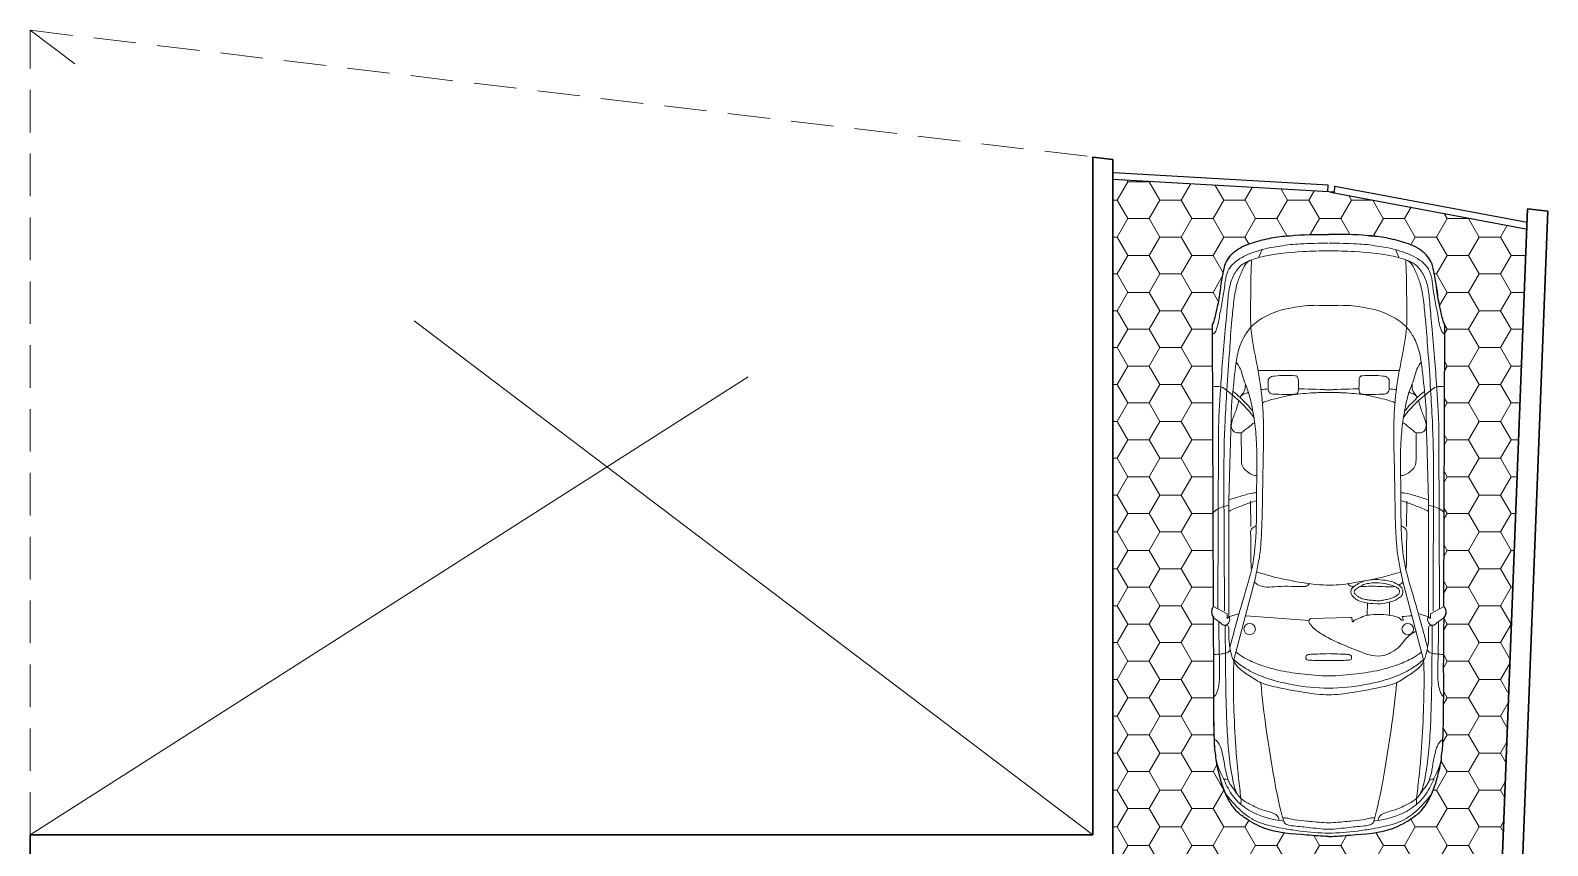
# Model space of a CAD drawing. Header units: millimetres. Extents: x 230.7 to 280.7, y 97.4 to 148.3.
# Drawn here: x 235.09 to 246.4, y 140.18 to 146.26 of the extents above; entities that cross this region are included whole.
import ezdxf

# ---------------------------------------------------------------- set-up
doc = ezdxf.new("R2010")
doc.units = ezdxf.units.MM
doc.header["$MEASUREMENT"] = 0
doc.linetypes.add('DASHED2', pattern=[9.525, 6.35, -3.175])
for name, color, linetype, lineweight in [('ACABADOS', 46, 'Continuous', 9), ('FOLLAJE Y MUEBLES', 3, 'Continuous', 9), ('MURESTES', 5, 'Continuous', 30), ('PROYECCIONES', 9, 'DASHED2', 15)]:
    doc.layers.add(name, color=color, linetype=linetype, lineweight=lineweight)

# ---------------------------------------------------------------- blocks, each defined once
blk = doc.blocks.new('A$C1599248D')
for p, q in [((1.66, 1.625), (1.714, 1.726)), ((1.714, 1.726), (3.817, 1.733)), ((1.625, 1.625), (1.66, 1.625)), ((1.638, 1.612), (1.625, 1.625)), ((1.66, 1.541), (1.638, 1.612)), ((1.638, 1.612), (2.503, 1.612)), ((1.682, 1.645), (2.695, 1.648)), ((1.7, 1.693), (2.985, 1.689)), ((2.503, 1.612), (2.862, 1.601)), ((1.317, 1.573), (1.91, 1.418)), ((1.644, 1.482), (1.61, 1.013)), ((3.007, 1.52), (2.808, 1.518)), ((2.312, 1.447), (2.501, 1.45)), ((3.475, 1.394), (3.475, 0.836)), ((4.315, 1.391), (4.377, 1.364)), ((1.626, 1), (1.633, 0.713)), ((3.475, 0.339), (3.475, 0.897)), ((1.74, 0.578), (1.649, 0.58)), ((1.746, 0.414), (1.649, 0.414)), ((4.315, 0.342), (4.377, 0.369)), ((1.317, 0.16), (1.91, 0.315)), ((2.312, 0.286), (2.501, 0.283)), ((1.638, 0.121), (1.625, 0.108)), ((1.66, 0.192), (1.638, 0.121)), ((1.638, 0.121), (2.503, 0.121)), ((2.503, 0.121), (2.862, 0.132)), ((3.007, 0.213), (2.808, 0.215)), ((1.625, 0.108), (1.66, 0.108)), ((1.66, 0.108), (1.714, 0.007)), ((1.682, 0.088), (2.695, 0.085)), ((1.7, 0.04), (2.985, 0.044)), ((1.714, 0.007), (3.817, 0))]:
    blk.add_line(p, q)
for centre in [(1.546, 1.456), (1.546, 0.277)]:
    blk.add_ellipse(centre, major_axis=(0, 0.0429), ratio=0.983266, start_param=4.712389, end_param=10.995574)
for points, knots in [([(0, 0.867), (0, 0.921), (0.016, 1.082), (0.026, 1.303), (0.121, 1.47), (0.189, 1.562), (0.273, 1.616), (0.37, 1.659), (0.483, 1.688), (0.561, 1.708), (0.605, 1.709)], [0, 0, 0, 0, 0.16039, 0.479033, 0.632967, 0.722015, 0.817474, 0.927562, 1.03733, 1.167094, 1.167094, 1.167094, 1.167094]), ([(0.605, 1.709), (0.546, 1.708), (0.449, 1.658), (0.321, 1.604), (0.225, 1.514), (0.147, 1.384), (0.122, 1.268), (0.114, 1.202)], [0, 0, 0, 0, 0.1772572, 0.3124951, 0.4151678, 0.5597243, 0.7575412, 0.7575412, 0.7575412, 0.7575412]), ([(0.723, 1.72), (0.721, 1.708), (0.694, 1.683), (0.643, 1.665), (0.574, 1.649), (0.508, 1.64), (0.455, 1.628), (0.429, 1.62), (0.417, 1.617)], [0, 0, 0, 0, 0.034703, 0.0959761, 0.1659336, 0.2471559, 0.2929944, 0.3295918, 0.3295918, 0.3295918, 0.3295918]), ([(0.605, 1.709), (0.642, 1.716), (0.789, 1.722), (1.039, 1.725), (1.344, 1.723), (1.542, 1.726), (1.634, 1.727)], [0, 0, 0, 0, 0.114897, 0.437061, 0.754269, 1.029686, 1.029686, 1.029686, 1.029686]), ([(1.044, 1.722), (1.049, 1.711), (1.081, 1.697), (1.139, 1.681), (1.238, 1.679), (1.395, 1.684), (1.522, 1.686), (1.601, 1.686)], [0, 0, 0, 0, 0.0364992, 0.0923739, 0.1867837, 0.3273982, 0.5667068, 0.5667068, 0.5667068, 0.5667068]), ([(1.357, 1.725), (1.357, 1.706), (1.36, 1.672), (1.364, 1.624), (1.383, 1.607), (1.391, 1.6)], [0, 0, 0, 0, 1.462159, 2.651105, 3.386321, 3.386321, 3.386321, 3.386321]), ([(1.714, 1.726), (1.708, 1.731), (1.683, 1.746), (1.629, 1.734), (1.606, 1.685), (1.562, 1.645), (1.594, 1.603), (1.628, 1.601), (1.638, 1.612)], [0, 0, 0, 0, 0.024864, 0.0846267, 0.1362471, 0.1900683, 0.2245199, 0.2681841, 0.2681841, 0.2681841, 0.2681841]), ([(2.415, 1.728), (2.425, 1.716), (2.447, 1.692), (2.461, 1.651), (2.468, 1.622), (2.468, 1.609)], [1.808086, 1.808086, 1.808086, 1.808086, 2.918874, 4.131288, 5.10151, 5.10151, 5.10151, 5.10151]), ([(3.357, 1.733), (3.355, 1.712), (3.361, 1.671), (3.324, 1.625), (3.255, 1.537), (3.187, 1.469), (3.125, 1.425)], [0, 0, 0, 0, 0.0597371, 0.1139981, 0.1672498, 0.3938869, 0.3938869, 0.3938869, 0.3938869]), ([(3.745, 1.73), (3.749, 1.723), (3.764, 1.71), (3.811, 1.692), (3.895, 1.68), (4.003, 1.656), (4.108, 1.642), (4.196, 1.631), (4.259, 1.596), (4.302, 1.543), (4.34, 1.477), (4.365, 1.401), (4.39, 1.317), (4.398, 1.26), (4.402, 1.228)], [0, 0, 0, 0, 0.0219205, 0.0572122, 0.1522539, 0.2718866, 0.3894011, 0.4710097, 0.5346344, 0.5986698, 0.6733118, 0.758696, 0.8351341, 0.9293726, 0.9293726, 0.9293726, 0.9293726]), ([(3.817, 1.733), (3.833, 1.723), (3.883, 1.711), (3.973, 1.688), (4.085, 1.674), (4.194, 1.656), (4.281, 1.637), (4.344, 1.591), (4.39, 1.533), (4.427, 1.442), (4.458, 1.33), (4.476, 1.227), (4.478, 1.168), (4.479, 1.155)], [0, 0, 0, 0, 0.056668, 0.14946, 0.28161, 0.392935, 0.481686, 0.542967, 0.622845, 0.69797, 0.833643, 0.965665, 1.00577, 1.00577, 1.00577, 1.00577]), ([(0.311, 1.63), (0.282, 1.607), (0.23, 1.563), (0.149, 1.479), (0.085, 1.354), (0.06, 1.212), (0.033, 1.047), (0.025, 0.938), (0.025, 0.867)], [0, 0, 0, 0, 0.1095129, 0.2035347, 0.3452507, 0.5161382, 0.6275464, 0.8383798, 0.8383798, 0.8383798, 0.8383798]), ([(0.427, 1.65), (0.429, 1.64), (0.427, 1.618), (0.4, 1.61), (0.368, 1.587), (0.328, 1.558), (0.272, 1.517), (0.237, 1.445), (0.196, 1.37), (0.184, 1.308), (0.17, 1.273), (0.157, 1.247), (0.133, 1.238), (0.119, 1.236)], [0, 0, 0, 0, 0.0304541, 0.0502818, 0.0786089, 0.1479133, 0.1986294, 0.2831705, 0.3780326, 0.4523267, 0.4667809, 0.4902599, 0.5347198, 0.5347198, 0.5347198, 0.5347198]), ([(0.324, 1.551), (0.345, 1.565), (0.4, 1.578), (0.516, 1.6), (0.68, 1.619), (0.885, 1.629), (1.117, 1.635), (1.346, 1.637), (1.505, 1.638), (1.574, 1.639)], [0, 0, 0, 0, 0.076148, 0.165903, 0.355672, 0.569871, 0.782325, 1.050047, 1.257936, 1.257936, 1.257936, 1.257936]), ([(1.555, 1.611), (1.528, 1.611), (1.473, 1.614), (1.393, 1.602), (1.318, 1.584), (1.249, 1.539), (1.201, 1.46), (1.143, 1.379), (1.105, 1.234), (1.076, 1.065), (1.056, 0.926), (1.056, 0.867)], [0, 0, 0, 0, 0.082256, 0.165174, 0.241383, 0.30939, 0.405348, 0.511507, 0.603349, 0.843635, 1.017671, 1.017671, 1.017671, 1.017671]), ([(3.536, 1.556), (3.52, 1.544), (3.484, 1.519), (3.408, 1.504), (3.323, 1.466), (3.208, 1.438), (3.073, 1.415), (2.867, 1.398), (2.626, 1.406), (2.397, 1.404), (2.201, 1.41), (2.001, 1.431), (1.732, 1.519), (1.528, 1.572), (1.408, 1.604)], [0, 0, 0, 0, 0.05975, 0.126928, 0.230034, 0.336675, 0.482225, 0.641324, 0.954906, 1.203173, 1.330375, 1.542773, 1.802261, 2.175545, 2.175545, 2.175545, 2.175545]), ([(1.574, 1.639), (1.573, 1.631), (1.574, 1.615), (1.56, 1.612), (1.555, 1.611)], [0, 0, 0, 0, 0.02274132, 0.03717479, 0.03717479, 0.03717479, 0.03717479]), ([(2.424, 1.612), (2.442, 1.583), (2.464, 1.512), (2.495, 1.444), (2.502, 1.404)], [0, 0, 0, 0, 0.1000351, 0.2184418, 0.2184418, 0.2184418, 0.2184418]), ([(2.508, 1.612), (2.521, 1.581), (2.537, 1.52), (2.56, 1.452), (2.563, 1.414), (2.564, 1.405)], [0, 0, 0, 0, 2.528586, 4.711885, 5.408215, 5.408215, 5.408215, 5.408215]), ([(2.695, 1.648), (2.83, 1.648), (3.041, 1.645), (3.351, 1.624), (3.527, 1.616), (3.627, 1.605)], [0, 0, 0, 0, 0.4042759, 0.6333827, 0.9326252, 0.9326252, 0.9326252, 0.9326252]), ([(2.862, 1.601), (2.921, 1.6), (3.047, 1.594), (3.191, 1.595), (3.357, 1.577), (3.498, 1.564), (3.623, 1.543), (3.664, 1.526)], [0, 0, 0, 0, 0.1783018, 0.3787173, 0.431954, 0.6762374, 0.8077184, 0.8077184, 0.8077184, 0.8077184]), ([(2.985, 1.689), (3.051, 1.689), (3.172, 1.684), (3.367, 1.671), (3.575, 1.657), (3.788, 1.637), (3.968, 1.621), (4.104, 1.61), (4.204, 1.571), (4.272, 1.513), (4.301, 1.445), (4.342, 1.298), (4.362, 1.104), (4.367, 0.93), (4.367, 0.867)], [0, 0, 0, 0, 0.198873, 0.363323, 0.587433, 0.823543, 1.004622, 1.129816, 1.230113, 1.320655, 1.388577, 1.443334, 1.771447, 1.958652, 1.958652, 1.958652, 1.958652]), ([(3.248, 1.538), (3.227, 1.544), (3.176, 1.555), (3.114, 1.586), (3.053, 1.598), (3.01, 1.572), (3.01, 1.538), (3.01, 1.509), (3.034, 1.493), (3.053, 1.458), (3.079, 1.437), (3.084, 1.418)], [0, 0, 0, 0, 0.0655106, 0.1550445, 0.2094604, 0.2438604, 0.287164, 0.3001388, 0.3275984, 0.3616951, 0.4200969, 0.4200969, 0.4200969, 0.4200969]), ([(3.627, 1.605), (3.702, 1.602), (3.826, 1.59), (3.991, 1.576), (4.112, 1.556), (4.212, 1.516), (4.29, 1.481), (4.301, 1.441)], [0, 0, 0, 0, 0.2277977, 0.3719478, 0.4996814, 0.5863441, 0.709615, 0.709615, 0.709615, 0.709615]), ([(1.317, 1.573), (1.228, 1.579), (1.036, 1.578), (0.741, 1.566), (0.486, 1.546), (0.333, 1.527), (0.283, 1.522)], [0, 0, 0, 0, 0.269375, 0.574535, 0.885339, 1.036319, 1.036319, 1.036319, 1.036319]), ([(1.317, 1.573), (1.297, 1.549), (1.248, 1.487), (1.178, 1.344), (1.124, 1.13), (1.106, 0.958), (1.106, 0.867)], [0, 0, 0, 0, 0.0947759, 0.2311242, 0.4700259, 0.7400315, 0.7400315, 0.7400315, 0.7400315]), ([(1.373, 1.556), (1.357, 1.538), (1.322, 1.483), (1.277, 1.379), (1.233, 1.237), (1.211, 1.063), (1.197, 0.936), (1.197, 0.867)], [0, 0, 0, 0, 0.0708922, 0.1925846, 0.3348457, 0.5072814, 0.7109928, 0.7109928, 0.7109928, 0.7109928]), ([(2.808, 1.518), (2.792, 1.518), (2.752, 1.513), (2.711, 1.466), (2.69, 1.424), (2.691, 1.403)], [0, 0, 0, 0, 0.0486628, 0.1144515, 0.1777721, 0.1777721, 0.1777721, 0.1777721]), ([(3.319, 1.58), (3.303, 1.561), (3.257, 1.51), (3.207, 1.46), (3.171, 1.433)], [0, 0, 0, 0, 1.868162, 5.271297, 5.271297, 5.271297, 5.271297]), ([(3.372, 1.488), (3.354, 1.49), (3.316, 1.488), (3.292, 1.519), (3.275, 1.526)], [0, 0, 0, 0, 0.0535488, 0.1060573, 0.1060573, 0.1060573, 0.1060573]), ([(3.275, 1.526), (3.288, 1.521), (3.3, 1.498), (3.308, 1.476), (3.312, 1.466)], [0, 0, 0, 0, 0.983949, 1.771691, 1.771691, 1.771691, 1.771691]), ([(3.664, 1.526), (3.687, 1.519), (3.735, 1.495), (3.817, 1.438), (3.884, 1.336), (3.925, 1.233), (3.937, 1.17), (3.94, 1.151)], [0, 0, 0, 0, 0.0720749, 0.1581284, 0.2958089, 0.4262456, 0.4842292, 0.4842292, 0.4842292, 0.4842292]), ([(0.114, 1.202), (0.215, 1.232), (0.443, 1.278), (0.788, 1.332), (1.03, 1.364), (1.146, 1.372)], [0, 0, 0, 0, 0.317374, 0.69576, 1.04714, 1.04714, 1.04714, 1.04714]), ([(1.898, 1.419), (1.889, 1.414), (1.871, 1.39), (1.856, 1.338), (1.868, 1.227), (1.864, 1.125), (1.863, 1.032), (1.877, 1.015), (1.885, 1.009)], [0, 0, 0, 0, 0.842998, 2.122875, 3.997599, 9.174838, 10.012722, 10.751336, 10.751336, 10.751336, 10.751336]), ([(1.97, 1.4), (1.96, 1.363), (1.927, 1.252), (1.891, 1.071), (1.874, 0.926), (1.874, 0.858)], [0, 0, 0, 0, 0.1139079, 0.3411539, 0.543502, 0.543502, 0.543502, 0.543502]), ([(1.91, 1.418), (1.933, 1.412), (1.996, 1.401), (2.094, 1.379), (2.212, 1.37), (2.419, 1.36), (2.705, 1.36), (3.033, 1.347), (3.316, 1.364), (3.559, 1.409), (3.789, 1.455), (4.029, 1.446), (4.196, 1.448), (4.293, 1.441), (4.301, 1.441)], [0, 0, 0, 0, 0.073325, 0.188896, 0.303039, 0.425821, 0.811242, 1.159737, 1.41058, 1.660623, 1.899627, 2.11145, 2.377727, 2.401703, 2.401703, 2.401703, 2.401703]), ([(1.997, 1.444), (2.04, 1.448), (2.127, 1.445), (2.22, 1.448), (2.287, 1.45), (2.306, 1.428), (2.313, 1.413), (2.316, 1.407)], [0, 0, 0, 0, 3.267856, 6.568708, 7.399663, 8.099385, 8.621705, 8.621705, 8.621705, 8.621705]), ([(3.232, 1.361), (3.241, 1.349), (3.253, 1.309), (3.272, 1.234), (3.298, 1.121), (3.311, 0.968), (3.311, 0.851), (3.312, 0.787)], [0, 0, 0, 0, 0.0451009, 0.1211996, 0.2308505, 0.385263, 0.5739042, 0.5739042, 0.5739042, 0.5739042]), ([(3.295, 1.168), (3.295, 1.2), (3.3, 1.243), (3.298, 1.297), (3.326, 1.322), (3.364, 1.314), (3.399, 1.322), (3.422, 1.309), (3.431, 1.291), (3.439, 1.227), (3.44, 1.167), (3.435, 1.105), (3.419, 1.095), (3.396, 1.092), (3.363, 1.094), (3.331, 1.09), (3.299, 1.101), (3.297, 1.133), (3.295, 1.154), (3.295, 1.168)], [0, 0, 0, 0, 0.0969044, 0.1295913, 0.1506192, 0.1985921, 0.2360698, 0.2557908, 0.2719711, 0.2929882, 0.44406, 0.4519132, 0.4720918, 0.4918599, 0.5228758, 0.5707096, 0.5892096, 0.6145759, 0.654681, 0.654681, 0.654681, 0.654681]), ([(0.114, 1.202), (0.103, 1.2), (0.084, 1.181), (0.076, 1.115), (0.068, 1.01), (0.053, 0.918), (0.053, 0.867)], [0, 0, 0, 0, 0.0314754, 0.0702057, 0.1915753, 0.3439346, 0.3439346, 0.3439346, 0.3439346]), ([(0.136, 1.206), (0.139, 1.205), (0.138, 1.186), (0.133, 1.161), (0.119, 1.105), (0.116, 1.052), (0.109, 0.968), (0.102, 0.913), (0.102, 0.867)], [0, 0, 0, 0, 0.0114788, 0.0403472, 0.0875838, 0.1755608, 0.1991501, 0.3369659, 0.3369659, 0.3369659, 0.3369659]), ([(3.94, 1.151), (3.95, 1.104), (3.964, 1.01), (3.96, 0.914), (3.96, 0.867)], [0, 0, 0, 0, 0.140379, 0.2808468, 0.2808468, 0.2808468, 0.2808468]), ([(4.402, 1.228), (4.412, 1.178), (4.422, 1.059), (4.424, 0.94), (4.424, 0.871)], [0, 0, 0, 0, 0.1502861, 0.3522699, 0.3522699, 0.3522699, 0.3522699]), ([(1.311, 0.867), (1.311, 0.896), (1.309, 0.944), (1.315, 0.995), (1.314, 1.033), (1.332, 1.038), (1.346, 1.037), (1.357, 1.022), (1.359, 0.963), (1.362, 0.911), (1.363, 0.867)], [0, 0, 0, 0, 0.0857277, 0.1381048, 0.1641986, 0.1769751, 0.1890325, 0.2028129, 0.2286049, 0.3592554, 0.3592554, 0.3592554, 0.3592554]), ([(3.339, 1.092), (3.339, 1.088), (3.336, 1.004), (3.333, 0.919), (3.33, 0.839)], [11.235438, 11.235438, 11.235438, 11.235438, 11.552536, 17.586883, 17.586883, 17.586883, 17.586883]), ([(1.626, 1), (1.623, 1.006), (1.603, 1.023), (1.559, 0.988), (1.523, 0.945), (1.48, 0.871), (1.431, 0.767), (1.385, 0.652), (1.344, 0.544), (1.343, 0.455), (1.38, 0.38), (1.428, 0.323), (1.48, 0.288), (1.51, 0.251), (1.525, 0.226), (1.528, 0.215)], [0, 0, 0, 0, 0.527288, 1.647451, 3.487558, 5.099073, 7.968657, 12.238313, 14.475187, 16.613757, 18.744202, 20.639343, 22.223389, 23.452731, 24.286529, 24.286529, 24.286529, 24.286529]), ([(3.232, 0.372), (3.241, 0.384), (3.253, 0.424), (3.272, 0.499), (3.298, 0.612), (3.311, 0.765), (3.311, 0.882), (3.312, 0.946)], [0, 0, 0, 0, 0.0451009, 0.1211996, 0.2308505, 0.385263, 0.5739042, 0.5739042, 0.5739042, 0.5739042]), ([(0, 0.867), (0, 0.812), (0.016, 0.651), (0.026, 0.43), (0.121, 0.263), (0.189, 0.171), (0.273, 0.117), (0.37, 0.074), (0.483, 0.045), (0.561, 0.025), (0.605, 0.024)], [0, 0, 0, 0, 0.16039, 0.479033, 0.632967, 0.722015, 0.817474, 0.927562, 1.03733, 1.167094, 1.167094, 1.167094, 1.167094]), ([(0.311, 0.103), (0.282, 0.126), (0.23, 0.17), (0.149, 0.254), (0.085, 0.379), (0.06, 0.521), (0.033, 0.686), (0.025, 0.795), (0.025, 0.867)], [0, 0, 0, 0, 0.1095129, 0.2035347, 0.3452507, 0.5161382, 0.6275464, 0.8383798, 0.8383798, 0.8383798, 0.8383798]), ([(0.114, 0.531), (0.103, 0.533), (0.084, 0.552), (0.076, 0.618), (0.068, 0.723), (0.053, 0.815), (0.053, 0.867)], [0, 0, 0, 0, 0.0314754, 0.0702057, 0.1915753, 0.3439346, 0.3439346, 0.3439346, 0.3439346]), ([(0.136, 0.527), (0.139, 0.528), (0.138, 0.547), (0.133, 0.572), (0.119, 0.628), (0.116, 0.681), (0.109, 0.765), (0.102, 0.82), (0.102, 0.867)], [0, 0, 0, 0, 0.0114788, 0.0403472, 0.0875838, 0.1755608, 0.1991501, 0.3369659, 0.3369659, 0.3369659, 0.3369659]), ([(1.555, 0.122), (1.528, 0.122), (1.473, 0.119), (1.393, 0.131), (1.318, 0.149), (1.249, 0.194), (1.201, 0.273), (1.143, 0.354), (1.105, 0.5), (1.076, 0.668), (1.056, 0.808), (1.056, 0.867)], [0, 0, 0, 0, 0.082256, 0.165174, 0.241383, 0.30939, 0.405348, 0.511507, 0.603349, 0.843635, 1.017671, 1.017671, 1.017671, 1.017671]), ([(1.317, 0.16), (1.297, 0.184), (1.248, 0.246), (1.178, 0.389), (1.124, 0.603), (1.106, 0.775), (1.106, 0.867)], [0, 0, 0, 0, 0.0947759, 0.2311242, 0.4700259, 0.7400315, 0.7400315, 0.7400315, 0.7400315]), ([(1.373, 0.177), (1.357, 0.195), (1.322, 0.25), (1.277, 0.354), (1.233, 0.496), (1.211, 0.67), (1.197, 0.797), (1.197, 0.867)], [0, 0, 0, 0, 0.0708922, 0.1925846, 0.3348457, 0.5072814, 0.7109928, 0.7109928, 0.7109928, 0.7109928]), ([(1.311, 0.867), (1.311, 0.837), (1.309, 0.789), (1.315, 0.738), (1.314, 0.7), (1.332, 0.695), (1.346, 0.696), (1.357, 0.711), (1.359, 0.77), (1.362, 0.822), (1.363, 0.867)], [0, 0, 0, 0, 0.0857277, 0.1381048, 0.1641986, 0.1769751, 0.1890325, 0.2028129, 0.2286049, 0.3592554, 0.3592554, 0.3592554, 0.3592554]), ([(1.97, 0.333), (1.96, 0.37), (1.927, 0.481), (1.893, 0.656), (1.874, 0.795), (1.874, 0.858)], [0, 0, 0, 0, 0.1139079, 0.3411539, 0.5260188, 0.5260188, 0.5260188, 0.5260188]), ([(2.985, 0.044), (3.051, 0.044), (3.172, 0.049), (3.367, 0.062), (3.575, 0.076), (3.788, 0.096), (3.968, 0.112), (4.104, 0.123), (4.204, 0.162), (4.272, 0.22), (4.301, 0.288), (4.342, 0.435), (4.362, 0.629), (4.367, 0.803), (4.367, 0.867)], [0, 0, 0, 0, 0.198873, 0.363323, 0.587433, 0.823543, 1.004622, 1.129816, 1.230113, 1.320655, 1.388577, 1.443334, 1.771447, 1.958652, 1.958652, 1.958652, 1.958652]), ([(3.339, 0.641), (3.339, 0.645), (3.336, 0.729), (3.333, 0.814), (3.33, 0.894)], [11.235438, 11.235438, 11.235438, 11.235438, 11.552536, 17.586883, 17.586883, 17.586883, 17.586883]), ([(3.94, 0.582), (3.95, 0.629), (3.964, 0.723), (3.96, 0.819), (3.96, 0.867)], [0, 0, 0, 0, 0.140379, 0.2808468, 0.2808468, 0.2808468, 0.2808468]), ([(4.402, 0.505), (4.412, 0.555), (4.422, 0.674), (4.424, 0.793), (4.424, 0.862)], [0, 0, 0, 0, 0.1502861, 0.3522699, 0.3522699, 0.3522699, 0.3522699]), ([(1.639, 0.319), (1.635, 0.317), (1.629, 0.312), (1.613, 0.308), (1.612, 0.317), (1.613, 0.324), (1.619, 0.331), (1.629, 0.339), (1.638, 0.359), (1.649, 0.398), (1.656, 0.466), (1.656, 0.536), (1.645, 0.604), (1.623, 0.644), (1.615, 0.677), (1.598, 0.684), (1.604, 0.69), (1.61, 0.693), (1.619, 0.692), (1.626, 0.694), (1.638, 0.692), (1.633, 0.707), (1.633, 0.713)], [0, 0, 0, 0, 0.0138597, 0.0278304, 0.0329137, 0.0379971, 0.0465756, 0.0592704, 0.0762214, 0.1105991, 0.1789801, 0.2766959, 0.3173629, 0.3800771, 0.4110544, 0.4160421, 0.4210284, 0.4277212, 0.4387433, 0.4448131, 0.4508005, 0.4694463, 0.4694463, 0.4694463, 0.4694463]), ([(1.74, 0.578), (1.738, 0.565), (1.75, 0.637), (1.766, 0.658), (1.792, 0.693), (1.821, 0.703), (1.853, 0.697), (1.874, 0.662), (1.905, 0.616), (1.916, 0.55), (1.915, 0.477), (1.906, 0.411), (1.885, 0.356), (1.859, 0.322), (1.831, 0.311), (1.811, 0.316), (1.792, 0.322), (1.778, 0.343), (1.753, 0.379), (1.738, 0.459), (1.729, 0.49), (1.742, 0.591), (1.74, 0.578)], [0, 0, 0, 0, 0.03969, 0.089634, 0.13125, 0.1542862, 0.1797268, 0.2207266, 0.2680991, 0.3447665, 0.4095645, 0.4843001, 0.541515, 0.5817687, 0.6060665, 0.6262474, 0.6436722, 0.6634686, 0.6988791, 0.7758465, 0.8696394, 0.907731, 0.907731, 0.907731, 0.907731]), ([(1.863, 0.679), (1.864, 0.687), (1.865, 0.704), (1.877, 0.718), (1.885, 0.724)], [9.436432, 9.436432, 9.436432, 9.436432, 10.012722, 10.751336, 10.751336, 10.751336, 10.751336]), ([(1.765, 0.58), (1.766, 0.584), (1.766, 0.589), (1.769, 0.599), (1.77, 0.604), (1.773, 0.62), (1.776, 0.626), (1.78, 0.635), (1.782, 0.638), (1.786, 0.644), (1.787, 0.646), (1.793, 0.653), (1.797, 0.659), (1.804, 0.667), (1.807, 0.669), (1.811, 0.673), (1.813, 0.674), (1.817, 0.675), (1.819, 0.676), (1.824, 0.677), (1.828, 0.676), (1.832, 0.675), (1.834, 0.675), (1.836, 0.673), (1.838, 0.672), (1.842, 0.667), (1.845, 0.663), (1.85, 0.655), (1.853, 0.65), (1.859, 0.64), (1.862, 0.636), (1.868, 0.626), (1.871, 0.62), (1.877, 0.609), (1.879, 0.603), (1.883, 0.59), (1.884, 0.584), (1.888, 0.564), (1.89, 0.549), (1.891, 0.521), (1.891, 0.506), (1.889, 0.463), (1.885, 0.434), (1.874, 0.397), (1.871, 0.387), (1.863, 0.372), (1.861, 0.367), (1.854, 0.357), (1.851, 0.352), (1.845, 0.346), (1.842, 0.343), (1.836, 0.34), (1.833, 0.338), (1.829, 0.338), (1.828, 0.338), (1.825, 0.338), (1.823, 0.338), (1.818, 0.34), (1.815, 0.34), (1.811, 0.342), (1.809, 0.343), (1.808, 0.343), (1.808, 0.343), (1.807, 0.344), (1.807, 0.345), (1.805, 0.347), (1.803, 0.349), (1.8, 0.354), (1.798, 0.357), (1.795, 0.361), (1.793, 0.364), (1.789, 0.37), (1.787, 0.374), (1.782, 0.382), (1.78, 0.387), (1.777, 0.396), (1.775, 0.401), (1.771, 0.417), (1.768, 0.427), (1.765, 0.444), (1.764, 0.45), (1.761, 0.46), (1.76, 0.465), (1.758, 0.477), (1.757, 0.486), (1.758, 0.504), (1.758, 0.51), (1.759, 0.522), (1.759, 0.527), (1.761, 0.547), (1.763, 0.564), (1.764, 0.575), (1.765, 0.576), (1.765, 0.578), (1.765, 0.579), (1.765, 0.58), (1.765, 0.58), (1.765, 0.58)], [0.497033, 0.497033, 0.497033, 0.497033, 0.723444, 0.723444, 0.974636, 0.974636, 1.50964, 1.50964, 2.044645, 2.044645, 2.271061, 2.271061, 2.862376, 2.862376, 3.217654, 3.217654, 3.537253, 3.537253, 3.856852, 3.856852, 4.368613, 4.368613, 4.584627, 4.584627, 4.99269, 4.99269, 5.400753, 5.400753, 5.808816, 5.808816, 6.216879, 6.216879, 6.778716, 6.778716, 7.350371, 7.350371, 7.922025, 7.922025, 9.065335, 9.065335, 10.208644, 10.208644, 12.495263, 12.495263, 13.409896, 13.409896, 13.929088, 13.929088, 14.44828, 14.44828, 14.909885, 14.909885, 15.371489, 15.371489, 15.62524, 15.62524, 15.87899, 15.87899, 16.120875, 16.120875, 16.36276, 16.36276, 16.51635, 16.51635, 16.669941, 16.669941, 16.921521, 16.921521, 17.136676, 17.136676, 17.351831, 17.351831, 17.782142, 17.782142, 18.204974, 18.204974, 18.627807, 18.627807, 19.473473, 19.473473, 19.978923, 19.978923, 20.484372, 20.484372, 21.475119, 21.475119, 21.859144, 21.859144, 22.162884, 22.162884, 22.770362, 22.770362, 22.900493, 22.900493, 22.951221, 22.951221, 22.964298, 22.964298, 22.964298, 22.964298]), ([(1.864, 0.373), (1.863, 0.377), (1.858, 0.407), (1.867, 0.495), (1.865, 0.575), (1.864, 0.633)], [1.749253, 1.749253, 1.749253, 1.749253, 2.122875, 3.997599, 8.307432, 8.307432, 8.307432, 8.307432]), ([(3.295, 0.565), (3.295, 0.533), (3.3, 0.49), (3.298, 0.436), (3.326, 0.411), (3.364, 0.419), (3.399, 0.411), (3.422, 0.424), (3.431, 0.442), (3.439, 0.506), (3.44, 0.566), (3.435, 0.628), (3.419, 0.638), (3.396, 0.641), (3.363, 0.639), (3.331, 0.643), (3.299, 0.632), (3.297, 0.6), (3.295, 0.579), (3.295, 0.565)], [0, 0, 0, 0, 0.0969044, 0.1295913, 0.1506192, 0.1985921, 0.2360698, 0.2557908, 0.2719711, 0.2929882, 0.44406, 0.4519132, 0.4720918, 0.4918599, 0.5228758, 0.5707096, 0.5892096, 0.6145759, 0.654681, 0.654681, 0.654681, 0.654681]), ([(3.664, 0.207), (3.687, 0.214), (3.735, 0.238), (3.817, 0.295), (3.884, 0.397), (3.925, 0.5), (3.937, 0.563), (3.94, 0.582)], [0, 0, 0, 0, 0.0720749, 0.1581284, 0.2958089, 0.4262456, 0.4842292, 0.4842292, 0.4842292, 0.4842292]), ([(3.817, 0), (3.833, 0.01), (3.883, 0.022), (3.973, 0.045), (4.085, 0.059), (4.194, 0.077), (4.281, 0.096), (4.344, 0.142), (4.39, 0.2), (4.427, 0.291), (4.458, 0.403), (4.476, 0.506), (4.478, 0.565), (4.479, 0.578)], [0, 0, 0, 0, 0.056668, 0.14946, 0.28161, 0.392935, 0.481686, 0.542967, 0.622845, 0.69797, 0.833643, 0.965665, 1.00577, 1.00577, 1.00577, 1.00577]), ([(0.114, 0.531), (0.215, 0.501), (0.443, 0.455), (0.788, 0.401), (1.03, 0.369), (1.146, 0.361)], [0, 0, 0, 0, 0.317374, 0.69576, 1.04714, 1.04714, 1.04714, 1.04714]), ([(0.605, 0.024), (0.546, 0.025), (0.449, 0.075), (0.321, 0.129), (0.225, 0.219), (0.147, 0.349), (0.122, 0.465), (0.114, 0.531)], [0, 0, 0, 0, 0.1772572, 0.3124951, 0.4151678, 0.5597243, 0.7575412, 0.7575412, 0.7575412, 0.7575412]), ([(0.427, 0.083), (0.429, 0.093), (0.427, 0.115), (0.4, 0.123), (0.368, 0.146), (0.328, 0.175), (0.272, 0.216), (0.237, 0.288), (0.196, 0.363), (0.184, 0.425), (0.17, 0.46), (0.157, 0.486), (0.133, 0.496), (0.119, 0.497)], [0, 0, 0, 0, 0.0304541, 0.0502818, 0.0786089, 0.1479133, 0.1986294, 0.2831705, 0.3780326, 0.4523267, 0.4667809, 0.4902599, 0.5347198, 0.5347198, 0.5347198, 0.5347198]), ([(3.745, 0.003), (3.749, 0.01), (3.764, 0.023), (3.811, 0.041), (3.895, 0.053), (4.003, 0.077), (4.108, 0.091), (4.196, 0.102), (4.259, 0.137), (4.302, 0.19), (4.34, 0.256), (4.365, 0.332), (4.39, 0.416), (4.398, 0.473), (4.402, 0.505)], [0, 0, 0, 0, 0.0219205, 0.0572122, 0.1522539, 0.2718866, 0.3894011, 0.4710097, 0.5346344, 0.5986698, 0.6733118, 0.758696, 0.8351341, 0.9293726, 0.9293726, 0.9293726, 0.9293726]), ([(1.898, 0.314), (1.889, 0.319), (1.881, 0.33), (1.875, 0.341), (1.874, 0.343)], [0, 0, 0, 0, 0.8429982, 0.9626806, 0.9626806, 0.9626806, 0.9626806]), ([(1.91, 0.315), (1.933, 0.321), (1.996, 0.332), (2.094, 0.354), (2.212, 0.363), (2.419, 0.373), (2.705, 0.373), (3.033, 0.386), (3.316, 0.369), (3.559, 0.324), (3.789, 0.278), (4.029, 0.287), (4.196, 0.285), (4.293, 0.292), (4.301, 0.292)], [0, 0, 0, 0, 0.073325, 0.188896, 0.303039, 0.425821, 0.811242, 1.159737, 1.41058, 1.660623, 1.899627, 2.11145, 2.377727, 2.401703, 2.401703, 2.401703, 2.401703]), ([(3.536, 0.177), (3.52, 0.189), (3.484, 0.214), (3.408, 0.229), (3.323, 0.267), (3.208, 0.295), (3.073, 0.318), (2.867, 0.335), (2.626, 0.327), (2.397, 0.329), (2.201, 0.323), (2.001, 0.302), (1.732, 0.214), (1.528, 0.161), (1.408, 0.129)], [0, 0, 0, 0, 0.05975, 0.126928, 0.230034, 0.336675, 0.482225, 0.641324, 0.954906, 1.203173, 1.330375, 1.542773, 1.802261, 2.175545, 2.175545, 2.175545, 2.175545]), ([(1.997, 0.289), (2.04, 0.285), (2.127, 0.288), (2.22, 0.285), (2.287, 0.283), (2.306, 0.305), (2.313, 0.32), (2.316, 0.326)], [0, 0, 0, 0, 3.267856, 6.568708, 7.399663, 8.099385, 8.621705, 8.621705, 8.621705, 8.621705]), ([(2.424, 0.121), (2.442, 0.15), (2.464, 0.221), (2.495, 0.289), (2.502, 0.329)], [0, 0, 0, 0, 0.1000351, 0.2184418, 0.2184418, 0.2184418, 0.2184418]), ([(2.508, 0.121), (2.521, 0.152), (2.537, 0.213), (2.56, 0.281), (2.563, 0.319), (2.564, 0.328)], [0, 0, 0, 0, 2.528586, 4.711885, 5.408215, 5.408215, 5.408215, 5.408215]), ([(2.808, 0.215), (2.792, 0.215), (2.752, 0.22), (2.711, 0.267), (2.69, 0.309), (2.691, 0.33)], [0, 0, 0, 0, 0.0486628, 0.1144515, 0.1777721, 0.1777721, 0.1777721, 0.1777721]), ([(3.248, 0.195), (3.227, 0.189), (3.176, 0.178), (3.114, 0.147), (3.053, 0.135), (3.01, 0.161), (3.01, 0.195), (3.01, 0.224), (3.034, 0.24), (3.053, 0.275), (3.079, 0.296), (3.084, 0.315)], [0, 0, 0, 0, 0.0655106, 0.1550445, 0.2094604, 0.2438604, 0.287164, 0.3001388, 0.3275984, 0.3616951, 0.4200969, 0.4200969, 0.4200969, 0.4200969]), ([(3.357, 0), (3.355, 0.021), (3.361, 0.062), (3.324, 0.108), (3.255, 0.196), (3.187, 0.264), (3.125, 0.308)], [0, 0, 0, 0, 0.0597371, 0.1139981, 0.1672498, 0.3938869, 0.3938869, 0.3938869, 0.3938869]), ([(3.319, 0.153), (3.303, 0.172), (3.257, 0.223), (3.207, 0.273), (3.171, 0.3)], [0, 0, 0, 0, 1.868162, 5.271297, 5.271297, 5.271297, 5.271297]), ([(3.275, 0.207), (3.288, 0.212), (3.3, 0.235), (3.308, 0.257), (3.312, 0.267)], [0, 0, 0, 0, 0.983949, 1.771691, 1.771691, 1.771691, 1.771691]), ([(3.372, 0.245), (3.354, 0.243), (3.316, 0.245), (3.292, 0.214), (3.275, 0.207)], [0, 0, 0, 0, 0.0535488, 0.1060573, 0.1060573, 0.1060573, 0.1060573]), ([(3.627, 0.128), (3.702, 0.131), (3.826, 0.143), (3.991, 0.157), (4.112, 0.178), (4.212, 0.217), (4.29, 0.252), (4.301, 0.292)], [0, 0, 0, 0, 0.2277977, 0.3719478, 0.4996814, 0.5863441, 0.709615, 0.709615, 0.709615, 0.709615]), ([(1.317, 0.16), (1.228, 0.154), (1.036, 0.155), (0.741, 0.167), (0.486, 0.187), (0.333, 0.206), (0.283, 0.211)], [0, 0, 0, 0, 0.269375, 0.574535, 0.885339, 1.036319, 1.036319, 1.036319, 1.036319]), ([(0.324, 0.182), (0.345, 0.168), (0.4, 0.155), (0.516, 0.133), (0.68, 0.114), (0.885, 0.104), (1.117, 0.098), (1.346, 0.096), (1.505, 0.095), (1.574, 0.094)], [0, 0, 0, 0, 0.076148, 0.165903, 0.355672, 0.569871, 0.782325, 1.050047, 1.257936, 1.257936, 1.257936, 1.257936]), ([(0.723, 0.013), (0.721, 0.025), (0.694, 0.05), (0.643, 0.068), (0.574, 0.085), (0.508, 0.093), (0.455, 0.105), (0.429, 0.113), (0.417, 0.116)], [0, 0, 0, 0, 0.034703, 0.0959761, 0.1659336, 0.2471559, 0.2929944, 0.3295918, 0.3295918, 0.3295918, 0.3295918]), ([(1.357, 0.008), (1.357, 0.027), (1.36, 0.061), (1.364, 0.109), (1.383, 0.126), (1.391, 0.133)], [0, 0, 0, 0, 1.462159, 2.651105, 3.386321, 3.386321, 3.386321, 3.386321]), ([(1.574, 0.094), (1.573, 0.102), (1.574, 0.118), (1.56, 0.121), (1.555, 0.122)], [0, 0, 0, 0, 0.02274132, 0.03717479, 0.03717479, 0.03717479, 0.03717479]), ([(1.714, 0.007), (1.708, 0.002), (1.683, -0.013), (1.629, -0.001), (1.606, 0.048), (1.562, 0.088), (1.594, 0.13), (1.628, 0.132), (1.638, 0.121)], [0, 0, 0, 0, 0.024864, 0.0846267, 0.1362471, 0.1900683, 0.2245199, 0.2681841, 0.2681841, 0.2681841, 0.2681841]), ([(2.415, 0.005), (2.425, 0.017), (2.447, 0.041), (2.461, 0.082), (2.468, 0.111), (2.468, 0.124)], [1.808086, 1.808086, 1.808086, 1.808086, 2.918874, 4.131288, 5.10151, 5.10151, 5.10151, 5.10151]), ([(2.695, 0.085), (2.83, 0.085), (3.041, 0.088), (3.351, 0.109), (3.527, 0.117), (3.627, 0.128)], [0, 0, 0, 0, 0.4042759, 0.6333827, 0.9326252, 0.9326252, 0.9326252, 0.9326252]), ([(2.862, 0.132), (2.921, 0.133), (3.047, 0.139), (3.191, 0.138), (3.357, 0.156), (3.498, 0.169), (3.623, 0.19), (3.664, 0.207)], [0, 0, 0, 0, 0.1783018, 0.3787173, 0.431954, 0.6762374, 0.8077184, 0.8077184, 0.8077184, 0.8077184]), ([(0.605, 0.024), (0.642, 0.017), (0.789, 0.011), (1.039, 0.008), (1.344, 0.01), (1.542, 0.007), (1.634, 0.006)], [0, 0, 0, 0, 0.114897, 0.437061, 0.754269, 1.029686, 1.029686, 1.029686, 1.029686]), ([(1.044, 0.011), (1.049, 0.022), (1.081, 0.036), (1.139, 0.052), (1.238, 0.054), (1.395, 0.049), (1.522, 0.047), (1.601, 0.047)], [0, 0, 0, 0, 0.0364992, 0.0923739, 0.1867837, 0.3273982, 0.5667068, 0.5667068, 0.5667068, 0.5667068])]:
    blk.add_open_spline(points, degree=3, knots=knots)
for points in [[(0.283, 1.522), (0.268, 1.518), (0.251, 1.521), (0.235, 1.522)], [(3.332, 1.371), (3.334, 1.354), (3.336, 1.336), (3.337, 1.318)], [(4.479, 1.155), (4.491, 1.059), (4.488, 0.963), (4.488, 0.867)], [(4.479, 0.578), (4.491, 0.674), (4.488, 0.77), (4.488, 0.867)], [(3.332, 0.362), (3.334, 0.379), (3.336, 0.397), (3.337, 0.415)], [(1.646, 0.246), (1.648, 0.271), (1.64, 0.295), (1.639, 0.319)], [(0.283, 0.211), (0.268, 0.215), (0.251, 0.212), (0.235, 0.211)]]:
    blk.add_open_spline(points, degree=3)

msp = doc.modelspace()

# ---------------------------------------------------------------- hatches: boundary and pattern name
at = {"layer": 'ACABADOS'}
h = msp.add_hatch(dxfattribs=at)
h.set_pattern_fill('HONEY', color=256, scale=0.05, angle=360, style=0)
h.set_pattern_definition([(360, (-1.99694, 44.49286), (0.238125, 0.1374815), [0.15875, -0.3175]), (120, (-1.99694, 44.49286), (-0.23812497, 0.13748155), [0.15875, -0.3175]), (60, (-1.99694, 44.49286), (3e-08, 0.27496305), [-0.3175, 0.15875])])
h.paths.add_polyline_path([(246.247, 144.777), (244.784, 145.052), (243.16, 145.145), (243.16, 140.109), (240.635, 140.109), (240.635, 138.565), (240.685, 138.565), (240.685, 137.515), (241.635, 137.515), (241.771, 137.515), (241.771, 138.253), (243.182, 139.397), (243.736, 139.397), (243.736, 139.547), (246.045, 139.547)])
edge = h.paths.add_edge_path(flags=16)
edge.add_spline(control_points=[(244.769, 140.247), (244.715, 140.247), (244.554, 140.263), (244.333, 140.273), (244.166, 140.368), (244.074, 140.436), (244.02, 140.521), (243.976, 140.617), (243.948, 140.73), (243.928, 140.808), (243.927, 140.852)], knot_values=[0, 0, 0, 0, 0.16039, 0.479033, 0.632967, 0.722015, 0.817474, 0.927562, 1.03733, 1.167094, 1.167094, 1.167094, 1.167094], degree=3, periodic=0)
edge.add_spline(control_points=[(243.927, 140.852), (243.919, 140.889), (243.914, 141.036), (243.911, 141.286), (243.913, 141.592), (243.91, 141.789), (243.909, 141.881)], knot_values=[0, 0, 0, 0, 0.114897, 0.437061, 0.754269, 1.029686, 1.029686, 1.029686, 1.029686], degree=3, periodic=0)
edge.add_spline(control_points=[(243.909, 141.881), (243.897, 141.896), (243.89, 141.93), (243.905, 141.955), (243.91, 141.961)], knot_values=[0, 0, 0, 0, 0.059763, 0.084627, 0.084627, 0.084627, 0.084627], degree=3, periodic=0)
edge.add_line((243.91, 141.961), (243.903, 144.064))
edge.add_spline(control_points=[(243.903, 144.064), (243.913, 144.08), (243.925, 144.13), (243.948, 144.22), (243.962, 144.332), (243.98, 144.441), (243.998, 144.528), (244.045, 144.591), (244.102, 144.637), (244.194, 144.675), (244.306, 144.705), (244.409, 144.723), (244.468, 144.726), (244.481, 144.726)], knot_values=[0, 0, 0, 0, 0.056668, 0.14946, 0.28161, 0.392935, 0.481686, 0.542967, 0.622845, 0.69797, 0.833643, 0.965665, 1.00577, 1.00577, 1.00577, 1.00577], degree=3, periodic=0)
edge.add_spline(control_points=[(244.481, 144.726), (244.577, 144.738), (244.673, 144.735), (244.769, 144.735)], knot_values=[0, 0, 0, 0, 0.283488, 0.283488, 0.283488, 0.283488], degree=3, periodic=0)
edge.add_spline(control_points=[(244.769, 144.735), (244.865, 144.735), (244.962, 144.738), (245.058, 144.726)], knot_values=[0, 0, 0, 0, 0.283488, 0.283488, 0.283488, 0.283488], degree=3, periodic=0)
edge.add_spline(control_points=[(245.058, 144.726), (245.071, 144.726), (245.129, 144.723), (245.233, 144.705), (245.345, 144.675), (245.436, 144.637), (245.494, 144.591), (245.54, 144.528), (245.559, 144.441), (245.576, 144.332), (245.591, 144.22), (245.614, 144.13), (245.626, 144.08), (245.636, 144.064)], knot_values=[0, 0, 0, 0, 0.040105, 0.172128, 0.3078, 0.382926, 0.462803, 0.524084, 0.612835, 0.72416, 0.85631, 0.949102, 1.00577, 1.00577, 1.00577, 1.00577], degree=3, periodic=0)
edge.add_line((245.636, 144.064), (245.629, 141.961))
edge.add_spline(control_points=[(245.629, 141.961), (245.634, 141.955), (245.649, 141.93), (245.642, 141.896), (245.63, 141.881)], knot_values=[0, 0, 0, 0, 0.024864, 0.084627, 0.084627, 0.084627, 0.084627], degree=3, periodic=0)
edge.add_spline(control_points=[(245.63, 141.881), (245.629, 141.789), (245.626, 141.592), (245.628, 141.286), (245.625, 141.036), (245.619, 140.889), (245.612, 140.852)], knot_values=[0, 0, 0, 0, 0.275417, 0.592625, 0.914788, 1.029686, 1.029686, 1.029686, 1.029686], degree=3, periodic=0)
edge.add_spline(control_points=[(245.612, 140.852), (245.611, 140.808), (245.591, 140.73), (245.562, 140.617), (245.519, 140.521), (245.465, 140.436), (245.372, 140.368), (245.206, 140.273), (244.985, 140.263), (244.824, 140.247), (244.769, 140.247)], knot_values=[0, 0, 0, 0, 0.129764, 0.239532, 0.34962, 0.445079, 0.534127, 0.688061, 1.006704, 1.167094, 1.167094, 1.167094, 1.167094], degree=3, periodic=0)

# ---------------------------------------------------------------- linework, layer by layer
for p, q in [((244.812, 145.051), (243.163, 145.145)), ((244.765, 145.103), (243.166, 145.195)), ((244.762, 145.053), (244.765, 145.103)), ((244.812, 145.047), (244.815, 145.097)), ((244.815, 145.097), (246.249, 144.827)), ((244.784, 145.052), (246.24, 144.778)), ((243.91, 141.961), (243.903, 144.064)), ((245.629, 141.961), (245.636, 144.064))]:
    msp.add_line(p, q)
for points, knots in [([(243.903, 144.064), (243.913, 144.08), (243.925, 144.13), (243.948, 144.22), (243.962, 144.332), (243.98, 144.441), (243.998, 144.528), (244.045, 144.591), (244.102, 144.637), (244.194, 144.675), (244.306, 144.705), (244.409, 144.723), (244.468, 144.726), (244.481, 144.726)], [0, 0, 0, 0, 0.056668, 0.14946, 0.28161, 0.392935, 0.481686, 0.542967, 0.622845, 0.69797, 0.833643, 0.965665, 1.00577, 1.00577, 1.00577, 1.00577]), ([(245.636, 144.064), (245.626, 144.08), (245.614, 144.13), (245.591, 144.22), (245.576, 144.332), (245.559, 144.441), (245.54, 144.528), (245.494, 144.591), (245.436, 144.637), (245.345, 144.675), (245.233, 144.705), (245.129, 144.723), (245.071, 144.726), (245.058, 144.726)], [0, 0, 0, 0, 0.056668, 0.14946, 0.28161, 0.392935, 0.481686, 0.542967, 0.622845, 0.69797, 0.833643, 0.965665, 1.00577, 1.00577, 1.00577, 1.00577]), ([(243.91, 141.961), (243.905, 141.955), (243.89, 141.93), (243.897, 141.896), (243.909, 141.881)], [0, 0, 0, 0, 0.024864, 0.08462666, 0.08462666, 0.08462666, 0.08462666]), ([(245.629, 141.961), (245.634, 141.955), (245.649, 141.93), (245.642, 141.896), (245.63, 141.881)], [0, 0, 0, 0, 0.024864, 0.08462666, 0.08462666, 0.08462666, 0.08462666]), ([(243.927, 140.852), (243.919, 140.889), (243.914, 141.036), (243.911, 141.286), (243.913, 141.592), (243.91, 141.789), (243.909, 141.881)], [0, 0, 0, 0, 0.114897, 0.437061, 0.754269, 1.029686, 1.029686, 1.029686, 1.029686]), ([(245.612, 140.852), (245.619, 140.889), (245.625, 141.036), (245.628, 141.286), (245.626, 141.592), (245.629, 141.789), (245.63, 141.881)], [0, 0, 0, 0, 0.114897, 0.437061, 0.754269, 1.029686, 1.029686, 1.029686, 1.029686]), ([(244.769, 140.247), (244.715, 140.247), (244.554, 140.263), (244.333, 140.273), (244.166, 140.368), (244.074, 140.436), (244.02, 140.521), (243.976, 140.617), (243.948, 140.73), (243.928, 140.808), (243.927, 140.852)], [0, 0, 0, 0, 0.16039, 0.479033, 0.632967, 0.722015, 0.817474, 0.927562, 1.03733, 1.167094, 1.167094, 1.167094, 1.167094]), ([(244.769, 140.247), (244.824, 140.247), (244.985, 140.263), (245.206, 140.273), (245.372, 140.368), (245.465, 140.436), (245.519, 140.521), (245.562, 140.617), (245.591, 140.73), (245.611, 140.808), (245.612, 140.852)], [0, 0, 0, 0, 0.16039, 0.479033, 0.632967, 0.722015, 0.817474, 0.927562, 1.03733, 1.167094, 1.167094, 1.167094, 1.167094])]:
    msp.add_open_spline(points, degree=3, knots=knots)
for points in [[(244.481, 144.726), (244.577, 144.738), (244.673, 144.735), (244.769, 144.735)], [(245.058, 144.726), (244.962, 144.738), (244.865, 144.735), (244.769, 144.735)]]:
    msp.add_open_spline(points, degree=3)
at = {"layer": 'MURESTES'}
for p, q in [((243.01, 140.259), (243.01, 145.314)), ((243.01, 145.314), (243.16, 145.296)), ((243.16, 140.109), (243.16, 145.296)), ((245.966, 137.515), (246.253, 144.927)), ((246.116, 137.515), (246.403, 144.91)), ((246.403, 144.91), (246.253, 144.927)), ((235.085, 140.259), (243.01, 140.259)), ((235.085, 138.565), (235.085, 140.259)), ((236.035, 140.259), (243.01, 140.259))]:
    msp.add_line(p, q, dxfattribs=at)
at = {"layer": 'PROYECCIONES', "ltscale": 0.05}
for p, q in [((235.085, 140.259), (235.085, 146.259)), ((235.085, 146.259), (243.01, 145.314))]:
    msp.add_line(p, q, dxfattribs=at)
at = {"layer": 'PROYECCIONES'}
for p, q in [((243.01, 140.259), (235.085, 146.259)), ((235.085, 140.259), (243.01, 145.314))]:
    msp.add_line(p, q, dxfattribs=at)

# ---------------------------------------------------------------- block references
at = {"layer": 'FOLLAJE Y MUEBLES', "rotation": 90}
msp.add_blockref('A$C1599248D', (245.636, 140.247), dxfattribs=at)

doc.saveas('drawing.dxf')
